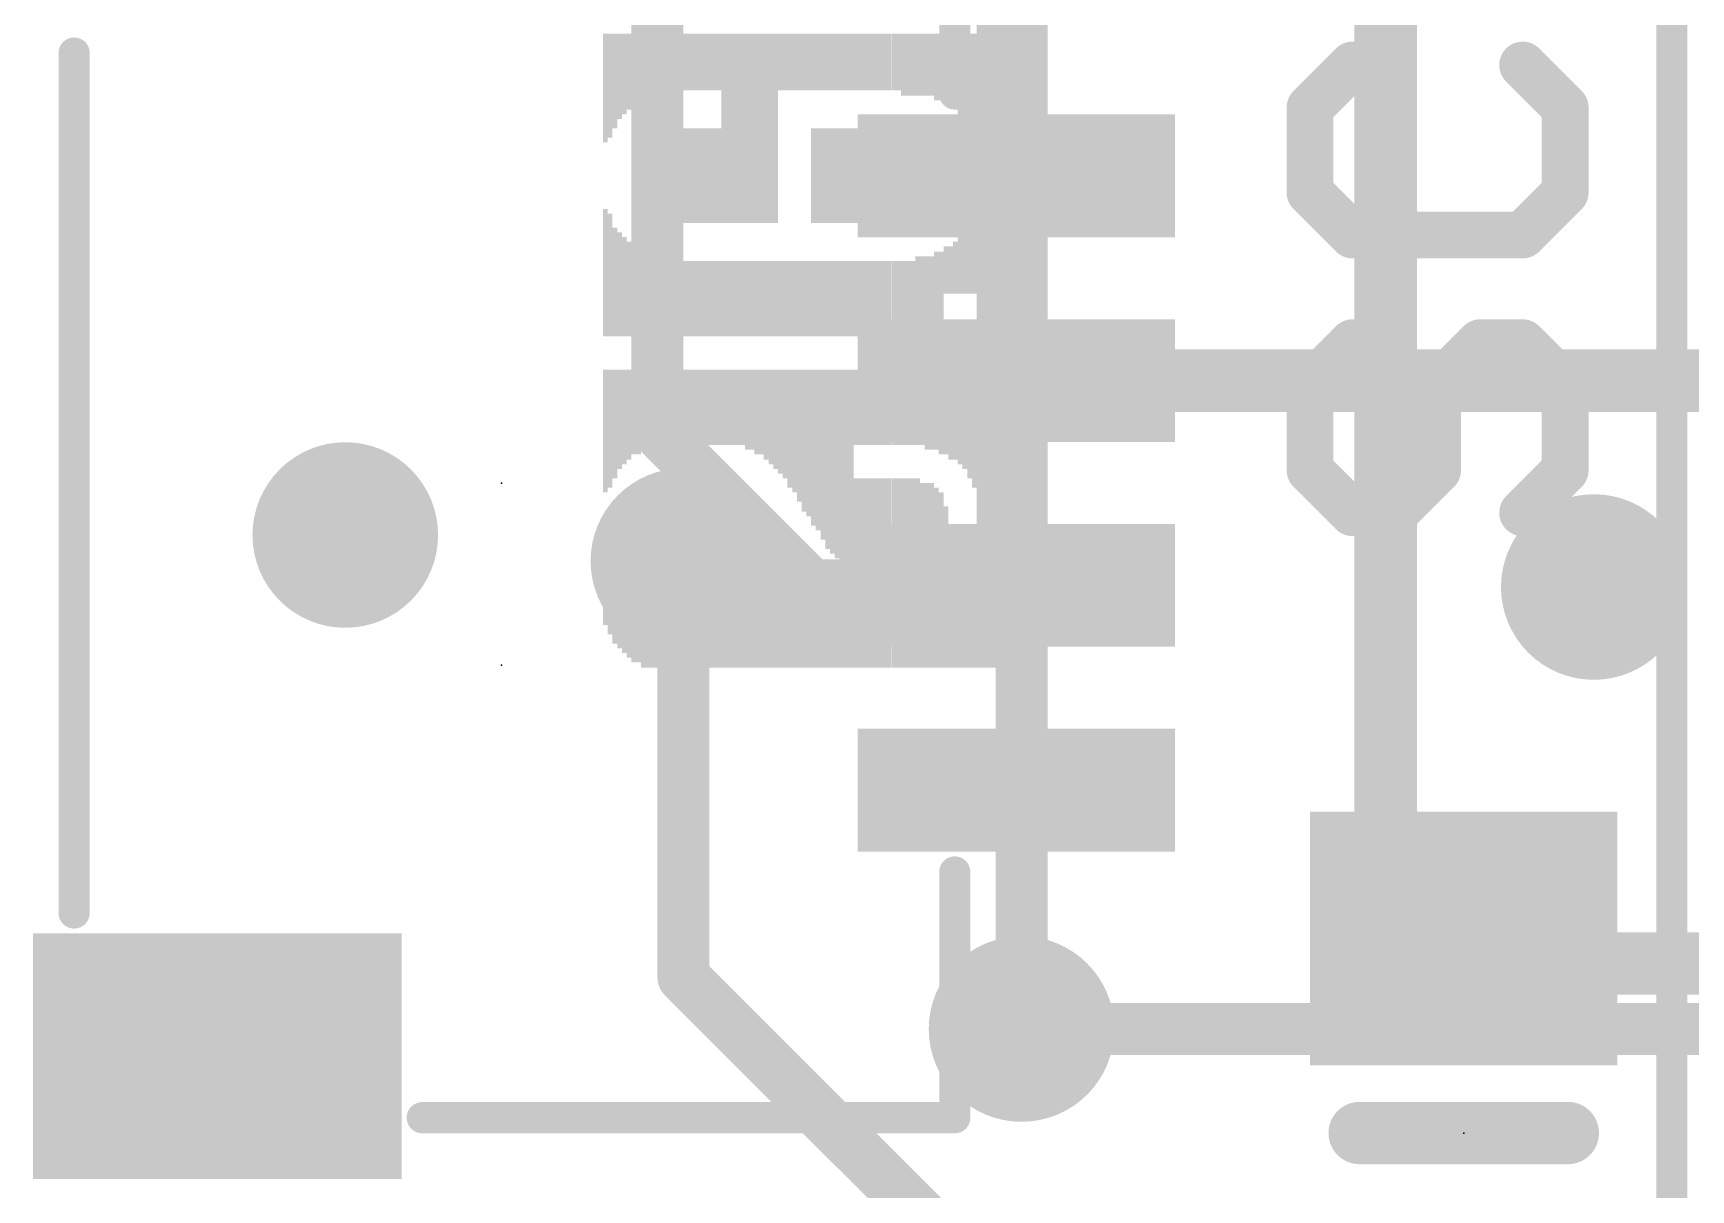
# Model space of a CAD drawing. Extents: x -8.1 to 51, y -8.2 to 25.5.
# Drawn here: x 0.38 to 8.47, y 5.44 to 11.09 of the extents above; entities that cross this region are included whole.
import ezdxf

# ---------------------------------------------------------------- set-up
doc = ezdxf.new("R2010")
doc.units = 0
for name, color, linetype in [('1', 12, 'CONTINUOUS'), ('16', 5, 'CONTINUOUS'), ('18', 110, 'CONTINUOUS'), ('21', 40, 'CONTINUOUS'), ('22', 6, 'CONTINUOUS'), ('23', 40, 'CONTINUOUS'), ('24', 6, 'CONTINUOUS')]:
    doc.layers.add(name, color=color, linetype=linetype)

# ---------------------------------------------------------------- blocks, each defined once
blk = doc.blocks.new('RECT')
blk.add_solid([(-0.5, -0.5), (0.5, -0.5), (-0.5, 0.5), (0.5, 0.5)])
blk = doc.blocks.new('ROUNDV')
at = {"const_width": 0.5}
blk.add_lwpolyline([(0, -0.25, 1), (0, 0.25, 1), (0, -0.25)], format="xyb", dxfattribs=at)

msp = doc.modelspace()

# ---------------------------------------------------------------- linework, layer by layer
at = {"layer": '1'}
for points, const_width in [([(6.985, 16.129), (6.985, 9.39)], 0.3048), ([(3.429, 15.494), (3.429, 9.144)], 0.254), ([(5.181, 9.39), (6.985, 9.39)], 0.3048), ([(6.985, 9.39), (8.644, 9.39)], 0.3048), ([(6.985, 7.046), (6.985, 9.39)], 0.3048), ([(3.429, 9.144), (3.81, 8.763)], 0.254), ([(3.556, 8.509), (3.81, 8.763)], 0.254), ([(3.81, 8.763), (4.183, 8.39)], 0.254), ([(4.183, 8.39), (5.181, 8.39)], 0.254), ([(5.207, 7.39), (5.181, 7.39)], 0.254), ([(5.207, 6.223), (5.207, 7.39)], 0.254), ([(7.366, 6.665), (6.985, 7.046)], 0.3048), ([(7.488, 6.543), (7.366, 6.665)], 0.3048), ([(9.3679, 6.543), (7.488, 6.543)], 0.3048)]:
    msp.add_lwpolyline(points, dxfattribs=dict(at, const_width=const_width))
for points, const_width in [([(5.181, 9.4662, 1), (5.181, 9.3138)], 0.1524), ([(6.985, 9.4662, 1), (6.985, 9.3138)], 0.1524), ([(7.0612, 9.39, 1), (6.9088, 9.39)], 0.1524), ([(6.985, 9.3138, 1), (6.985, 9.4662)], 0.1524), ([(6.9088, 9.39, 1), (7.0612, 9.39)], 0.1524), ([(3.4739, 9.1889, 1), (3.3841, 9.0991)], 0.127), ([(3.3655, 9.144, 1), (3.4925, 9.144)], 0.127), ([(3.8549, 8.8079, 1), (3.7651, 8.7181)], 0.127), ([(3.8549, 8.7181, 1), (3.7651, 8.8079)], 0.127), ([(3.7651, 8.7181, 1), (3.8549, 8.8079)], 0.127), ([(3.5111, 8.5539, 1), (3.6009, 8.4641)], 0.127), ([(4.183, 8.4535, 1), (4.183, 8.3265)], 0.127), ([(5.181, 8.3265, 1), (5.181, 8.4535)], 0.127), ([(4.1381, 8.3451, 1), (4.2279, 8.4349)], 0.127), ([(5.181, 7.4535, 1), (5.181, 7.3265)], 0.127), ([(5.2705, 7.39, 1), (5.1435, 7.39)], 0.127), ([(5.207, 7.3265, 1), (5.207, 7.4535)], 0.127), ([(7.0389, 7.0999, 1), (6.9311, 6.9921)], 0.1524), ([(6.9088, 7.046, 1), (7.0612, 7.046)], 0.1524), ([(7.4199, 6.7189, 1), (7.3121, 6.6111)], 0.1524), ([(7.3121, 6.6111, 1), (7.4199, 6.7189)], 0.1524), ([(7.488, 6.6192, 1), (7.488, 6.4668)], 0.1524), ([(7.4341, 6.4891, 1), (7.5419, 6.5969)], 0.1524), ([(5.1435, 6.223, 1), (5.2705, 6.223)], 0.127)]:
    msp.add_lwpolyline(points, format="xyb", dxfattribs=dict(at, const_width=const_width))
at = {"layer": '16', "const_width": 0.254}
for points in [[(5.207, 13.716), (5.207, 6.223)], [(3.556, 6.477), (3.556, 8.509)], [(4.953, 5.08), (3.556, 6.477)], [(5.207, 6.223), (14.478, 6.223)]]:
    msp.add_lwpolyline(points, dxfattribs=at)
at = {"layer": '16', "const_width": 0.127}
for points in [[(3.6195, 8.509, 1), (3.4925, 8.509)], [(3.6009, 6.5219, 1), (3.5111, 6.4321)], [(3.4925, 6.477, 1), (3.6195, 6.477)], [(5.207, 6.2865, 1), (5.207, 6.1595)], [(5.1435, 6.223, 1), (5.2705, 6.223)]]:
    msp.add_lwpolyline(points, format="xyb", dxfattribs=at)
at = {"layer": '21'}
for points, const_width in [([(8.382, 1.143), (8.382, 24.143)], 0.1524), ([(4.881, 11.89), (4.881, 10.79)], 0.1524), ([(0.581, 10.99), (0.581, 6.79)], 0.1524), ([(6.8232, 10.9317), (6.6156, 10.7241)], 0.2286), ([(7.8613, 10.7241), (7.6537, 10.9317)], 0.2286), ([(6.6156, 10.7241), (6.6156, 10.3089)], 0.2286), ([(7.8613, 10.3089), (7.8613, 10.7241)], 0.2286), ([(6.6156, 10.3089), (6.8232, 10.1013)], 0.2286), ([(7.6537, 10.1013), (7.8613, 10.3089)], 0.2286), ([(6.8232, 10.1013), (7.6537, 10.1013)], 0.2286), ([(6.8232, 9.5752), (6.6156, 9.3676)], 0.2286), ([(7.2385, 9.3676), (7.4461, 9.5752)], 0.2286), ([(7.4461, 9.5752), (7.6537, 9.5752)], 0.2286), ([(7.6537, 9.5752), (7.8613, 9.3676)], 0.2286), ([(6.6156, 9.3676), (6.6156, 8.9524)], 0.2286), ([(7.2385, 8.9524), (7.2385, 9.3676)], 0.2286), ([(7.8613, 9.3676), (7.8613, 8.9524)], 0.2286), ([(6.6156, 8.9524), (6.8232, 8.7448)], 0.2286), ([(7.0309, 8.7448), (7.2385, 8.9524)], 0.2286), ([(7.8613, 8.9524), (7.6537, 8.7448)], 0.2286), ([(6.8232, 8.7448), (7.0309, 8.7448)], 0.2286), ([(4.881, 6.99), (4.881, 5.79)], 0.1524), ([(4.881, 5.79), (2.281, 5.79)], 0.1524), ([(7.874, 5.715), (6.858, 5.715)], 0.3048)]:
    msp.add_lwpolyline(points, dxfattribs=dict(at, const_width=const_width))
for points, const_width in [([(0.6191, 10.99, 1), (0.5429, 10.99)], 0.0762), ([(6.8637, 10.8913, 1), (6.7828, 10.9721)], 0.1143), ([(7.6941, 10.9721, 1), (7.6133, 10.8913)], 0.1143), ([(4.8429, 10.79, 1), (4.9191, 10.79)], 0.0762), ([(6.5752, 10.7645, 1), (6.656, 10.6837)], 0.1143), ([(6.6728, 10.7241, 1), (6.5585, 10.7241)], 0.1143), ([(7.9184, 10.7241, 1), (7.8041, 10.7241)], 0.1143), ([(7.8209, 10.6837, 1), (7.9017, 10.7645)], 0.1143), ([(6.656, 10.3493, 1), (6.5752, 10.2685)], 0.1143), ([(6.5585, 10.3089, 1), (6.6728, 10.3089)], 0.1143), ([(7.8041, 10.3089, 1), (7.9184, 10.3089)], 0.1143), ([(7.9017, 10.2685, 1), (7.8209, 10.3493)], 0.1143), ([(6.8232, 10.1584, 1), (6.8232, 10.0441)], 0.1143), ([(6.7828, 10.0609, 1), (6.8637, 10.1417)], 0.1143), ([(7.6133, 10.1417, 1), (7.6941, 10.0609)], 0.1143), ([(7.6537, 10.0441, 1), (7.6537, 10.1584)], 0.1143), ([(6.8637, 9.5348, 1), (6.7828, 9.6156)], 0.1143), ([(7.4461, 9.6324, 1), (7.4461, 9.5181)], 0.1143), ([(7.4865, 9.5348, 1), (7.4057, 9.6156)], 0.1143), ([(7.6941, 9.6156, 1), (7.6133, 9.5348)], 0.1143), ([(7.6537, 9.5181, 1), (7.6537, 9.6324)], 0.1143), ([(6.6728, 9.3676, 1), (6.5585, 9.3676)], 0.1143), ([(7.2956, 9.3676, 1), (7.1813, 9.3676)], 0.1143), ([(7.9184, 9.3676, 1), (7.8041, 9.3676)], 0.1143), ([(6.5752, 9.408, 1), (6.656, 9.3272)], 0.1143), ([(7.1981, 9.408, 1), (7.2789, 9.3272)], 0.1143), ([(7.8209, 9.3272, 1), (7.9017, 9.408)], 0.1143), ([(6.656, 8.9928, 1), (6.5752, 8.912)], 0.1143), ([(7.2789, 8.912, 1), (7.1981, 8.9928)], 0.1143), ([(7.9017, 8.912, 1), (7.8209, 8.9928)], 0.1143), ([(6.5585, 8.9524, 1), (6.6728, 8.9524)], 0.1143), ([(7.1813, 8.9524, 1), (7.2956, 8.9524)], 0.1143), ([(7.8041, 8.9524, 1), (7.9184, 8.9524)], 0.1143), ([(6.8232, 8.8019, 1), (6.8232, 8.6876)], 0.1143), ([(6.7828, 8.7044, 1), (6.8637, 8.7852)], 0.1143), ([(6.9904, 8.7852, 1), (7.0713, 8.7044)], 0.1143), ([(7.0309, 8.6876, 1), (7.0309, 8.8019)], 0.1143), ([(7.6133, 8.7852, 1), (7.6941, 8.7044)], 0.1143), ([(4.9191, 6.99, 1), (4.8429, 6.99)], 0.0762), ([(0.5429, 6.79, 1), (0.6191, 6.79)], 0.0762), ([(2.281, 5.8281, 1), (2.281, 5.7519)], 0.0762), ([(4.8429, 5.79, 1), (4.9191, 5.79)], 0.0762), ([(4.881, 5.7519, 1), (4.881, 5.8281)], 0.0762), ([(6.858, 5.7912, 1), (6.858, 5.6388)], 0.1524), ([(7.874, 5.6388, 1), (7.874, 5.7912)], 0.1524)]:
    msp.add_lwpolyline(points, format="xyb", dxfattribs=dict(at, const_width=const_width))
at = {"layer": '23'}
for p in [(2.667, 8.89), (7.366, 5.715)]:
    msp.add_point(p, dxfattribs=at)
at = {"layer": '24'}
msp.add_point((2.667, 8.001), dxfattribs=at)

# ---------------------------------------------------------------- block references
at = {"layer": '1'}
for p, xscale, yscale in [((5.181, 10.39), 1.55, 0.6), ((5.181, 9.39), 1.55, 0.6), ((5.181, 8.39), 1.55, 0.6), ((5.181, 7.39), 1.55, 0.6), ((1.281, 6.09), 1.8, 1.2)]:
    msp.add_blockref('RECT', p, dxfattribs=dict(at, xscale=xscale, yscale=yscale))
at = {"layer": '1', "xscale": 1.24, "yscale": 1.5, "rotation": 270}
msp.add_blockref('RECT', (7.366, 6.665), dxfattribs=at)
at = {"layer": '18', "xscale": 0.9064, "yscale": 0.9064}
for p in [(1.905, 8.636), (1.905, 8.636), (3.556, 8.509), (3.556, 8.509), (8.001, 8.382), (8.001, 8.382), (5.207, 6.223), (5.207, 6.223)]:
    msp.add_blockref('ROUNDV', p, dxfattribs=at)
at = {"layer": '22', "rotation": 90}
for p, xscale, yscale in [((4.9991, 12.366), 5.5194, 0.0231), ((5.0222, 12.366), 5.5194, 0.0231), ((5.0453, 12.366), 5.5194, 0.0231), ((5.0684, 12.366), 5.5194, 0.0231), ((5.0916, 12.366), 5.5194, 0.0231), ((5.1147, 12.3533), 5.494, 0.0231), ((5.1378, 12.3533), 5.494, 0.0231), ((5.1609, 12.3419), 5.4712, 0.0231), ((5.184, 12.3419), 5.4712, 0.0231), ((5.207, 12.3304), 5.4483, 0.0229), ((5.23, 12.319), 5.4254, 0.0231), ((5.2531, 12.3076), 5.4026, 0.0231), ((5.2762, 12.2847), 5.3569, 0.0231), ((5.2993, 12.2504), 5.2883, 0.0231), ((3.175, 10.8191), 0.5309, 0.0229), ((3.198, 10.8306), 0.508, 0.0231), ((3.2211, 10.8534), 0.4623, 0.0231), ((3.2442, 10.8763), 0.4166, 0.0231), ((3.2673, 10.8877), 0.3937, 0.0231), ((3.2904, 10.8991), 0.3708, 0.0231), ((3.3136, 10.9106), 0.348, 0.0231), ((3.3367, 10.9106), 0.348, 0.0231), ((3.3598, 10.922), 0.3251, 0.0231), ((3.3829, 10.922), 0.3251, 0.0231), ((3.406, 10.9334), 0.3023, 0.0231), ((3.429, 10.9334), 0.3023, 0.0229), ((3.452, 10.9334), 0.3023, 0.0231), ((3.4751, 10.9334), 0.3023, 0.0231), ((3.4982, 10.9334), 0.3023, 0.0231), ((3.5213, 10.9334), 0.3023, 0.0231), ((3.5444, 10.9334), 0.3023, 0.0231), ((3.5676, 10.9461), 0.2769, 0.0231), ((3.5907, 10.9461), 0.2769, 0.0231), ((3.6138, 10.9461), 0.2769, 0.0231), ((3.6369, 10.9461), 0.2769, 0.0231), ((3.66, 10.9461), 0.2769, 0.0231), ((3.683, 10.9461), 0.2769, 0.0229), ((3.706, 10.9461), 0.2769, 0.0231), ((3.7291, 10.9461), 0.2769, 0.0231), ((3.7522, 10.6223), 0.9246, 0.0231), ((3.7753, 10.6223), 0.9246, 0.0231), ((3.7984, 10.6223), 0.9246, 0.0231), ((3.8216, 10.6223), 0.9246, 0.0231), ((3.8447, 10.6223), 0.9246, 0.0231), ((3.8678, 10.6223), 0.9246, 0.0231), ((3.8909, 10.6223), 0.9246, 0.0231), ((3.914, 10.6223), 0.9246, 0.0231), ((3.937, 10.6223), 0.9246, 0.0229), ((3.96, 10.6223), 0.9246, 0.0231), ((3.9831, 10.6223), 0.9246, 0.0231), ((4.0062, 10.6223), 0.9246, 0.0231), ((4.0293, 10.9461), 0.2769, 0.0231), ((4.0524, 10.9461), 0.2769, 0.0231), ((4.0756, 10.9461), 0.2769, 0.0231), ((4.0987, 10.9461), 0.2769, 0.0231), ((4.1218, 10.9461), 0.2769, 0.0231), ((4.1449, 10.9461), 0.2769, 0.0231), ((4.168, 10.9461), 0.2769, 0.0231), ((4.191, 10.9461), 0.2769, 0.0229), ((4.214, 10.9461), 0.2769, 0.0231), ((4.2371, 10.9461), 0.2769, 0.0231), ((4.2602, 10.9461), 0.2769, 0.0231), ((4.2833, 10.9461), 0.2769, 0.0231), ((4.3064, 10.9461), 0.2769, 0.0231), ((4.3296, 10.9461), 0.2769, 0.0231), ((4.3527, 10.9461), 0.2769, 0.0231), ((4.3758, 10.9461), 0.2769, 0.0231), ((4.3989, 10.9461), 0.2769, 0.0231), ((4.422, 10.9461), 0.2769, 0.0231), ((4.445, 10.9461), 0.2769, 0.0229), ((4.468, 10.9461), 0.2769, 0.0231), ((4.4911, 10.9461), 0.2769, 0.0231), ((4.5142, 10.9461), 0.2769, 0.0231), ((4.5373, 10.9461), 0.2769, 0.0231), ((4.5604, 10.9461), 0.2769, 0.0231), ((4.5836, 10.9461), 0.2769, 0.0231), ((4.6067, 10.9461), 0.2769, 0.0231), ((4.6298, 10.9334), 0.3023, 0.0231), ((4.6529, 10.9334), 0.3023, 0.0231), ((4.676, 10.9334), 0.3023, 0.0231), ((4.699, 10.9334), 0.3023, 0.0229), ((4.722, 10.9334), 0.3023, 0.0231), ((4.7451, 10.9334), 0.3023, 0.0231), ((4.7682, 10.9334), 0.3023, 0.0231), ((4.7913, 10.922), 0.3251, 0.0231), ((4.8144, 10.922), 0.3251, 0.0231), ((4.8376, 10.9106), 0.348, 0.0231), ((4.8607, 10.9106), 0.348, 0.0231), ((4.8838, 10.8991), 0.3708, 0.0231), ((4.9069, 10.8877), 0.3937, 0.0231), ((4.93, 10.8763), 0.4166, 0.0231), ((4.953, 10.8534), 0.4623, 0.0229), ((4.976, 10.8191), 0.5309, 0.0231), ((3.452, 10.3911), 0.4623, 0.0231), ((3.4751, 10.3911), 0.4623, 0.0231), ((3.4982, 10.3911), 0.4623, 0.0231), ((3.5213, 10.3911), 0.4623, 0.0231), ((3.5444, 10.3911), 0.4623, 0.0231), ((3.5676, 10.3911), 0.4623, 0.0231), ((3.5907, 10.3911), 0.4623, 0.0231), ((3.6138, 10.3911), 0.4623, 0.0231), ((3.6369, 10.3911), 0.4623, 0.0231), ((3.66, 10.3911), 0.4623, 0.0231), ((3.683, 10.3911), 0.4623, 0.0229), ((3.706, 10.3911), 0.4623, 0.0231), ((3.7291, 10.3911), 0.4623, 0.0231), ((4.191, 10.3911), 0.4623, 0.0229), ((4.214, 10.3911), 0.4623, 0.0231), ((4.2371, 10.3911), 0.4623, 0.0231), ((4.2602, 10.3911), 0.4623, 0.0231), ((4.2833, 10.3911), 0.4623, 0.0231), ((4.3064, 10.3911), 0.4623, 0.0231), ((4.3296, 10.3911), 0.4623, 0.0231), ((4.3527, 10.3911), 0.4623, 0.0231), ((4.3758, 10.3911), 0.4623, 0.0231), ((4.3989, 10.3911), 0.4623, 0.0231), ((4.422, 10.3911), 0.4623, 0.0231), ((4.445, 10.3911), 0.4623, 0.0229), ((4.468, 10.3911), 0.4623, 0.0231), ((4.4911, 10.3911), 0.4623, 0.0231), ((4.5142, 10.3911), 0.4623, 0.0231), ((4.5373, 10.3911), 0.4623, 0.0231), ((4.5604, 10.3911), 0.4623, 0.0231), ((4.5836, 10.3911), 0.4623, 0.0231), ((4.6067, 10.3911), 0.4623, 0.0231), ((4.6298, 10.3911), 0.4623, 0.0231), ((4.6529, 10.3911), 0.4623, 0.0231), ((4.676, 10.3911), 0.4623, 0.0231), ((4.699, 10.3911), 0.4623, 0.0229), ((3.3598, 10.3911), 0.3251, 0.0231), ((3.3829, 10.3911), 0.3708, 0.0231), ((3.406, 10.3911), 0.4166, 0.0231), ((3.429, 10.3911), 0.4166, 0.0229), ((4.722, 10.3797), 0.4394, 0.0231), ((4.7451, 10.3911), 0.4166, 0.0231), ((4.7682, 10.3911), 0.4166, 0.0231), ((4.7913, 10.3911), 0.3708, 0.0231), ((4.8144, 10.3899), 0.2769, 0.0231), ((3.3367, 10.3911), 0.1829, 0.0231), ((4.8376, 10.3911), 0.1372, 0.0231), ((3.175, 9.9174), 0.6223, 0.0229), ((3.198, 9.906), 0.5994, 0.0231), ((4.976, 10.0101), 0.3912, 0.0231), ((3.2211, 9.8717), 0.5309, 0.0231), ((4.953, 9.9873), 0.3454, 0.0229), ((3.2442, 9.8603), 0.508, 0.0231), ((3.2673, 9.8489), 0.4851, 0.0231), ((3.2904, 9.8374), 0.4623, 0.0231), ((3.3136, 9.826), 0.4394, 0.0231), ((4.8376, 9.9301), 0.2311, 0.0231), ((4.8607, 9.9301), 0.2311, 0.0231), ((4.8838, 9.9416), 0.254, 0.0231), ((4.9069, 9.953), 0.2769, 0.0231), ((4.93, 9.9644), 0.2997, 0.0231), ((3.3367, 9.8133), 0.414, 0.0231), ((3.3598, 9.8133), 0.414, 0.0231), ((3.3829, 9.8133), 0.414, 0.0231), ((3.406, 9.8019), 0.3912, 0.0231), ((3.429, 9.8019), 0.3912, 0.0229), ((3.452, 9.8019), 0.3912, 0.0231), ((3.4751, 9.8019), 0.3912, 0.0231), ((3.4982, 9.7904), 0.3683, 0.0231), ((3.5213, 9.7904), 0.3683, 0.0231), ((3.5444, 9.7904), 0.3683, 0.0231), ((3.5676, 9.7904), 0.3683, 0.0231), ((3.5907, 9.7904), 0.3683, 0.0231), ((3.6138, 9.7904), 0.3683, 0.0231), ((3.6369, 9.7904), 0.3683, 0.0231), ((3.66, 9.7904), 0.3683, 0.0231), ((3.683, 9.7904), 0.3683, 0.0229), ((3.706, 9.7904), 0.3683, 0.0231), ((3.7291, 9.7904), 0.3683, 0.0231), ((3.7522, 9.7904), 0.3683, 0.0231), ((3.7753, 9.7904), 0.3683, 0.0231), ((3.7984, 9.7904), 0.3683, 0.0231), ((3.8216, 9.7904), 0.3683, 0.0231), ((3.8447, 9.7904), 0.3683, 0.0231), ((3.8678, 9.7904), 0.3683, 0.0231), ((3.8909, 9.7904), 0.3683, 0.0231), ((3.914, 9.7904), 0.3683, 0.0231), ((3.937, 9.7904), 0.3683, 0.0229), ((3.96, 9.7904), 0.3683, 0.0231), ((3.9831, 9.7904), 0.3683, 0.0231), ((4.0062, 9.7904), 0.3683, 0.0231), ((4.0293, 9.7904), 0.3683, 0.0231), ((4.0524, 9.7904), 0.3683, 0.0231), ((4.0756, 9.7904), 0.3683, 0.0231), ((4.0987, 9.7904), 0.3683, 0.0231), ((4.1218, 9.7904), 0.3683, 0.0231), ((4.1449, 9.7904), 0.3683, 0.0231), ((4.168, 9.7904), 0.3683, 0.0231), ((4.191, 9.7904), 0.3683, 0.0229), ((4.214, 9.7904), 0.3683, 0.0231), ((4.2371, 9.7904), 0.3683, 0.0231), ((4.2602, 9.7904), 0.3683, 0.0231), ((4.2833, 9.7904), 0.3683, 0.0231), ((4.3064, 9.7904), 0.3683, 0.0231), ((4.3296, 9.7904), 0.3683, 0.0231), ((4.3527, 9.7904), 0.3683, 0.0231), ((4.3758, 9.7904), 0.3683, 0.0231), ((4.3989, 9.7904), 0.3683, 0.0231), ((4.422, 9.7904), 0.3683, 0.0231), ((4.445, 9.7904), 0.3683, 0.0229), ((4.468, 9.7904), 0.3683, 0.0231), ((4.4911, 9.7904), 0.3683, 0.0231), ((4.5142, 9.7904), 0.3683, 0.0231), ((4.5373, 9.7904), 0.3683, 0.0231), ((4.5604, 9.7904), 0.3683, 0.0231), ((4.5836, 9.7904), 0.3683, 0.0231), ((4.6067, 9.7904), 0.3683, 0.0231), ((4.6298, 9.7904), 0.3683, 0.0231), ((4.6529, 9.7904), 0.3683, 0.0231), ((4.676, 9.7904), 0.3683, 0.0231), ((4.699, 9.8019), 0.3912, 0.0229), ((4.722, 9.8019), 0.3912, 0.0231), ((4.7451, 9.8019), 0.3912, 0.0231), ((4.7682, 9.8019), 0.3912, 0.0231), ((4.7913, 9.8133), 0.414, 0.0231), ((4.8144, 9.8133), 0.414, 0.0231), ((3.175, 9.144), 0.5994, 0.0229), ((3.198, 9.1554), 0.5766, 0.0231), ((3.2211, 9.1783), 0.5309, 0.0231), ((3.2442, 9.2012), 0.4851, 0.0231), ((3.2673, 9.2126), 0.4623, 0.0231), ((3.2904, 9.224), 0.4394, 0.0231), ((3.3136, 9.2367), 0.414, 0.0231), ((3.3367, 9.2367), 0.414, 0.0231), ((3.3598, 9.2481), 0.3912, 0.0231), ((3.3829, 9.2481), 0.3912, 0.0231), ((3.406, 9.2481), 0.3912, 0.0231), ((3.429, 9.2596), 0.3683, 0.0229), ((3.452, 9.2596), 0.3683, 0.0231), ((3.4751, 9.2596), 0.3683, 0.0231), ((3.4982, 9.2596), 0.3683, 0.0231), ((3.5213, 9.2596), 0.3683, 0.0231), ((3.5444, 9.2596), 0.3683, 0.0231), ((3.5676, 9.2596), 0.3683, 0.0231), ((3.5907, 9.2596), 0.3683, 0.0231), ((3.6138, 9.2596), 0.3683, 0.0231), ((3.6369, 9.2596), 0.3683, 0.0231), ((3.66, 9.2596), 0.3683, 0.0231), ((3.683, 9.2596), 0.3683, 0.0229), ((3.706, 9.2596), 0.3683, 0.0231), ((3.7291, 9.2596), 0.3683, 0.0231), ((3.7522, 9.2596), 0.3683, 0.0231), ((3.7753, 9.2596), 0.3683, 0.0231), ((3.7984, 9.2596), 0.3683, 0.0231), ((3.8216, 9.2596), 0.3683, 0.0231), ((3.8447, 9.2596), 0.3683, 0.0231), ((3.8678, 9.2481), 0.3912, 0.0231), ((3.8909, 9.2481), 0.3912, 0.0231), ((3.914, 9.2367), 0.414, 0.0231), ((3.937, 9.2367), 0.414, 0.0229), ((3.96, 9.224), 0.4394, 0.0231), ((3.9831, 9.2126), 0.4623, 0.0231), ((4.0062, 9.2012), 0.4851, 0.0231), ((4.0293, 9.1897), 0.508, 0.0231), ((4.0524, 9.1783), 0.5309, 0.0231), ((4.0756, 9.1554), 0.5766, 0.0231), ((4.0987, 9.144), 0.5994, 0.0231), ((4.1218, 9.1211), 0.6452, 0.0231), ((4.1449, 9.097), 0.6934, 0.0231), ((4.168, 9.0856), 0.7163, 0.0231), ((4.191, 9.0627), 0.762, 0.0229), ((4.214, 9.0513), 0.7849, 0.0231), ((4.2371, 9.0284), 0.8306, 0.0231), ((4.2602, 9.0056), 0.8763, 0.0231), ((4.2833, 8.9941), 0.8992, 0.0231), ((4.3064, 8.9827), 0.922, 0.0231), ((4.3296, 8.97), 0.9474, 0.0231), ((4.3527, 8.9586), 0.9703, 0.0231), ((4.3758, 8.9586), 0.9703, 0.0231), ((4.3989, 9.2596), 0.3683, 0.0231), ((4.422, 9.2596), 0.3683, 0.0231), ((4.445, 9.2596), 0.3683, 0.0229), ((4.468, 9.2596), 0.3683, 0.0231), ((4.4911, 9.2596), 0.3683, 0.0231), ((4.5142, 9.2596), 0.3683, 0.0231), ((4.5373, 9.2596), 0.3683, 0.0231), ((4.5604, 9.2596), 0.3683, 0.0231), ((4.5836, 9.2596), 0.3683, 0.0231), ((4.6067, 9.2596), 0.3683, 0.0231), ((4.6298, 9.2596), 0.3683, 0.0231), ((4.6529, 9.2596), 0.3683, 0.0231), ((4.676, 9.2596), 0.3683, 0.0231), ((4.699, 9.2596), 0.3683, 0.0229), ((4.722, 9.2596), 0.3683, 0.0231), ((4.7451, 9.2481), 0.3912, 0.0231), ((4.7682, 9.2481), 0.3912, 0.0231), ((4.7913, 9.2481), 0.3912, 0.0231), ((4.8144, 9.2367), 0.414, 0.0231), ((4.9991, 8.716), 1.4554, 0.0231), ((5.0222, 8.716), 1.4554, 0.0231), ((5.0453, 8.716), 1.4554, 0.0231), ((5.0684, 8.716), 1.4554, 0.0231), ((5.0916, 8.716), 1.4554, 0.0231), ((5.1147, 8.716), 1.4554, 0.0231), ((5.1378, 8.7287), 1.43, 0.0231), ((5.1609, 8.7287), 1.43, 0.0231), ((5.184, 8.7401), 1.4072, 0.0231), ((5.207, 8.7516), 1.3843, 0.0229), ((5.23, 8.763), 1.3614, 0.0231), ((5.2531, 8.7744), 1.3386, 0.0231), ((5.2762, 8.7973), 1.2929, 0.0231), ((5.2993, 8.8316), 1.2243, 0.0231), ((4.8376, 9.1326), 0.2057, 0.0231), ((4.8607, 9.1199), 0.2311, 0.0231), ((4.8838, 9.1199), 0.2311, 0.0231), ((4.9069, 9.1084), 0.254, 0.0231), ((4.93, 9.097), 0.2769, 0.0231), ((4.953, 9.0742), 0.3226, 0.0229), ((4.976, 9.0513), 0.3683, 0.0231), ((3.452, 8.6817), 0.4623, 0.0231), ((3.4751, 8.6817), 0.4623, 0.0231), ((3.4982, 8.6817), 0.4623, 0.0231), ((3.5213, 8.6817), 0.4623, 0.0231), ((3.5444, 8.6817), 0.4623, 0.0231), ((3.5676, 8.6817), 0.4623, 0.0231), ((3.5907, 8.6817), 0.4623, 0.0231), ((3.6138, 8.6817), 0.4623, 0.0231), ((3.6369, 8.6817), 0.4623, 0.0231), ((3.66, 8.6817), 0.4623, 0.0231), ((3.683, 8.6817), 0.4623, 0.0229), ((3.706, 8.6817), 0.4623, 0.0231), ((3.7291, 8.6817), 0.4623, 0.0231), ((3.7522, 8.6817), 0.4623, 0.0231), ((3.7753, 8.6817), 0.4623, 0.0231), ((4.3989, 8.6817), 0.4623, 0.0231), ((4.422, 8.6817), 0.4623, 0.0231), ((4.445, 8.6817), 0.4623, 0.0229), ((4.468, 8.6817), 0.4623, 0.0231), ((4.4911, 8.6817), 0.4623, 0.0231), ((4.5142, 8.6817), 0.4623, 0.0231), ((4.5373, 8.6817), 0.4623, 0.0231), ((4.5604, 8.6817), 0.4623, 0.0231), ((4.5836, 8.6817), 0.4623, 0.0231), ((4.6067, 8.6817), 0.4623, 0.0231), ((4.6298, 8.6817), 0.4623, 0.0231), ((4.6529, 8.6817), 0.4623, 0.0231), ((4.676, 8.6817), 0.4623, 0.0231), ((4.699, 8.6817), 0.4623, 0.0229), ((3.3598, 8.683), 0.3226, 0.0231), ((3.3829, 8.6817), 0.3708, 0.0231), ((3.406, 8.6817), 0.4166, 0.0231), ((3.429, 8.6703), 0.4394, 0.0229), ((3.7984, 8.6703), 0.4394, 0.0231), ((3.8216, 8.4391), 0.9017, 0.0231), ((3.8447, 8.4391), 0.9017, 0.0231), ((3.8678, 8.4277), 0.8788, 0.0231), ((3.8909, 8.4163), 0.856, 0.0231), ((4.722, 8.6703), 0.4394, 0.0231), ((4.7451, 8.6817), 0.4166, 0.0231), ((4.7682, 8.6817), 0.4166, 0.0231), ((4.7913, 8.6817), 0.3708, 0.0231), ((4.8144, 8.683), 0.3226, 0.0231), ((3.3367, 8.683), 0.2311, 0.0231), ((3.914, 8.4049), 0.8331, 0.0231), ((3.937, 8.382), 0.7874, 0.0229), ((4.8376, 8.683), 0.1854, 0.0231), ((3.96, 8.3579), 0.7391, 0.0231), ((3.9831, 8.3464), 0.7163, 0.0231), ((4.0062, 8.3236), 0.6706, 0.0231), ((4.0293, 8.3122), 0.6477, 0.0231), ((4.0524, 8.2893), 0.602, 0.0231), ((3.175, 8.3591), 0.3251, 0.0229), ((4.0756, 8.2664), 0.5563, 0.0231), ((4.0987, 8.255), 0.5334, 0.0231), ((3.198, 8.3236), 0.3454, 0.0231), ((3.2211, 8.2779), 0.3454, 0.0231), ((4.1218, 8.2309), 0.4851, 0.0231), ((4.1449, 8.2194), 0.4623, 0.0231), ((4.953, 8.2194), 0.4623, 0.0229), ((4.976, 8.2423), 0.508, 0.0231), ((3.2442, 8.2436), 0.3226, 0.0231), ((3.2673, 8.2207), 0.3226, 0.0231), ((3.2904, 8.1979), 0.3226, 0.0231), ((4.168, 8.1966), 0.4166, 0.0231), ((4.191, 8.1852), 0.3937, 0.0229), ((4.214, 8.1737), 0.3708, 0.0231), ((4.2371, 8.1737), 0.3708, 0.0231), ((4.8607, 8.1737), 0.3708, 0.0231), ((4.8838, 8.1737), 0.3708, 0.0231), ((4.9069, 8.1852), 0.3937, 0.0231), ((4.93, 8.1966), 0.4166, 0.0231), ((3.3136, 8.175), 0.3226, 0.0231), ((3.3367, 8.175), 0.3226, 0.0231), ((3.3598, 8.1509), 0.3251, 0.0231), ((3.3829, 8.1509), 0.3251, 0.0231), ((3.406, 8.1509), 0.3251, 0.0231), ((3.429, 8.1394), 0.3023, 0.0229), ((3.452, 8.1394), 0.3023, 0.0231), ((3.4751, 8.1394), 0.3023, 0.0231), ((3.4982, 8.1394), 0.3023, 0.0231), ((3.5213, 8.1394), 0.3023, 0.0231), ((3.5444, 8.1394), 0.3023, 0.0231), ((3.5676, 8.1394), 0.3023, 0.0231), ((3.5907, 8.1394), 0.3023, 0.0231), ((3.6138, 8.1394), 0.3023, 0.0231), ((3.6369, 8.1394), 0.3023, 0.0231), ((3.66, 8.1394), 0.3023, 0.0231), ((3.683, 8.1394), 0.3023, 0.0229), ((3.706, 8.1394), 0.3023, 0.0231), ((3.7291, 8.1394), 0.3023, 0.0231), ((3.7522, 8.1394), 0.3023, 0.0231), ((3.7753, 8.1394), 0.3023, 0.0231), ((3.7984, 8.1394), 0.3023, 0.0231), ((4.2602, 8.1623), 0.348, 0.0231), ((4.2833, 8.1509), 0.3251, 0.0231), ((4.3064, 8.1509), 0.3251, 0.0231), ((4.3296, 8.1509), 0.3251, 0.0231), ((4.3527, 8.1394), 0.3023, 0.0231), ((4.3758, 8.1394), 0.3023, 0.0231), ((4.3989, 8.1394), 0.3023, 0.0231), ((4.422, 8.1394), 0.3023, 0.0231), ((4.445, 8.1394), 0.3023, 0.0229), ((4.468, 8.1394), 0.3023, 0.0231), ((4.4911, 8.1394), 0.3023, 0.0231), ((4.5142, 8.1394), 0.3023, 0.0231), ((4.5373, 8.1394), 0.3023, 0.0231), ((4.5604, 8.1394), 0.3023, 0.0231), ((4.5836, 8.1394), 0.3023, 0.0231), ((4.6067, 8.1394), 0.3023, 0.0231), ((4.6298, 8.1394), 0.3023, 0.0231), ((4.6529, 8.1394), 0.3023, 0.0231), ((4.676, 8.1394), 0.3023, 0.0231), ((4.699, 8.1394), 0.3023, 0.0229), ((4.722, 8.1394), 0.3023, 0.0231), ((4.7451, 8.1394), 0.3023, 0.0231), ((4.7682, 8.1509), 0.3251, 0.0231), ((4.7913, 8.1509), 0.3251, 0.0231), ((4.8144, 8.1509), 0.3251, 0.0231), ((4.8376, 8.1623), 0.348, 0.0231)]:
    msp.add_blockref('RECT', p, dxfattribs=dict(at, xscale=xscale, yscale=yscale))

doc.saveas('drawing.dxf')
